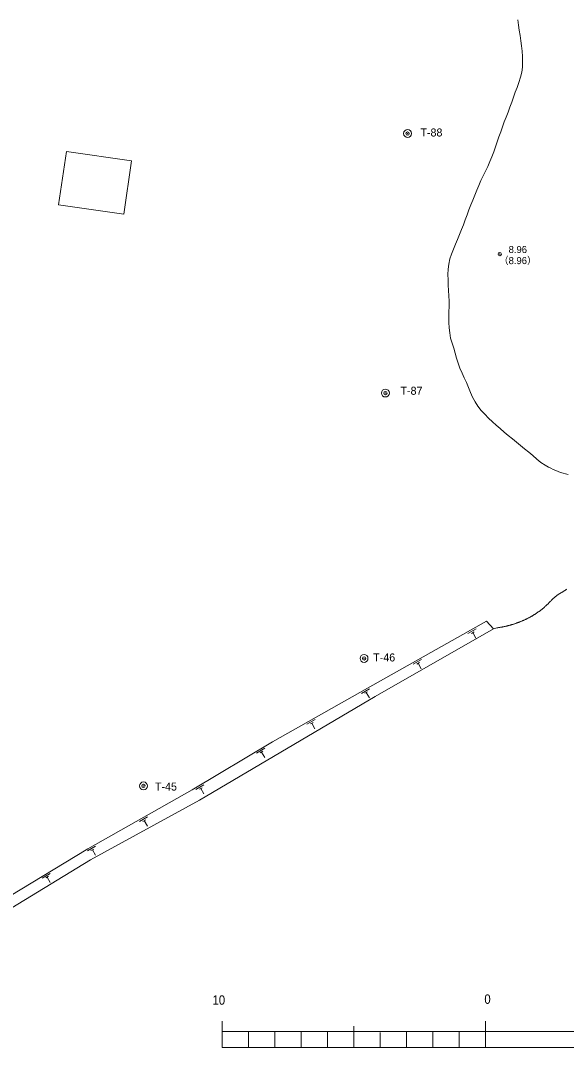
# Model space of a CAD drawing. Units: millimetres, scale not verified. Extents: x 13490 to 141534, y 7000 to 96571.
# Drawn here: x 47164 to 67902, y 7919 to 46899 of the extents above; entities that cross this region are included whole.
import ezdxf
from ezdxf.enums import TextEntityAlignment as Align

# ---------------------------------------------------------------- set-up
doc = ezdxf.new("R2010")
doc.units = ezdxf.units.MM
doc.header["$LTSCALE"] = 250
doc.header["$PDMODE"] = 32
doc.header["$PDSIZE"] = 125
doc.layers.add('0平面図-0通り芯', color=6, linetype='Continuous', lineweight=13)
doc.styles.add('MS-ゴシック-5.0-1.0', font='')
doc.styles.get('MS-ゴシック-5.0-1.0').set_extended_font_data('MS-ゴシック-5.0-1.0')

msp = doc.modelspace()

# ---------------------------------------------------------------- linework, layer by layer
at = {"layer": '0平面図-0通り芯'}
for p, q in [((66053.9, 46924.4), (66082.1, 46726.4)), ((66082.1, 46726.4), (66110.4, 46528.4)), ((66110.4, 46528.4), (66139.5, 46330.5)), ((66139.5, 46330.5), (66169.6, 46132.7)), ((66169.6, 46132.7), (66195.9, 45934.6)), ((66195.9, 45934.6), (66214, 45735.6)), ((66214, 45735.6), (66225.3, 45535.8)), ((66225.3, 45535.8), (66231.8, 45335.3)), ((66231.8, 45335.3), (66228.4, 45135.1)), ((66202.2, 44937.9), (66153.1, 44744.1)), ((66228.4, 45135.1), (66202.2, 44937.9)), ((66090.4, 44552.8), (66023.4, 44363)), ((66153.1, 44744.1), (66090.4, 44552.8)), ((65956.7, 44174), (65889.8, 43985.7)), ((66023.4, 44363), (65956.7, 44174)), ((65822.1, 43798.1), (65753.1, 43610.8)), ((65889.8, 43985.7), (65822.1, 43798.1)), ((65682.8, 43423.9), (65611.8, 43236.9)), ((65753.1, 43610.8), (65682.8, 43423.9)), ((65540.9, 43049.9), (65470.8, 42862.4)), ((65611.8, 43236.9), (65540.9, 43049.9)), ((65402.2, 42674.3), (65335.7, 42485.5)), ((65470.8, 42862.4), (65402.2, 42674.3)), ((65206.6, 42106.4), (65140.2, 41917.8)), ((65271.1, 42295.9), (65206.6, 42106.4)), ((65335.7, 42485.5), (65271.1, 42295.9)), ((65069.8, 41730.8), (64993.6, 41546.2)), ((65140.2, 41917.8), (65069.8, 41730.8)), ((64911.6, 41363.9), (64826.2, 41183)), ((64993.6, 41546.2), (64911.6, 41363.9)), ((64739.6, 41002.5), (64654.4, 40821.4)), ((64826.2, 41183), (64739.6, 41002.5)), ((64572.4, 40638.9), (64493.5, 40455.1)), ((64654.4, 40821.4), (64572.4, 40638.9)), ((64417.2, 40270.1), (64342.9, 40084.3)), ((64493.5, 40455.1), (64417.2, 40270.1)), ((64270.3, 39897.9), (64198.6, 39711)), ((64342.9, 40084.3), (64270.3, 39897.9)), ((64127.5, 39523.9), (64056.4, 39336.9)), ((64198.6, 39711), (64127.5, 39523.9)), ((63984.8, 39150.2), (63912.3, 38964)), ((64056.4, 39336.9), (63984.8, 39150.2)), ((63762.5, 38593.7), (63686.2, 38409)), ((63838.2, 38778.5), (63762.5, 38593.7)), ((63912.3, 38964), (63838.2, 38778.5)), ((63610.4, 38223.6), (63536.7, 38036.9)), ((63686.2, 38409), (63610.4, 38223.6)), ((63473.6, 37847.6), (63431.1, 37655)), ((63536.7, 38036.9), (63473.6, 37847.6)), ((63407.6, 37459.3), (63399.2, 37260.9)), ((63431.1, 37655), (63407.6, 37459.3)), ((63399.2, 37260.9), (63401.8, 37060.4)), ((63401.8, 37060.4), (63411.5, 36858.3)), ((63411.5, 36858.3), (63424.2, 36655)), ((63424.2, 36655), (63436, 36451)), ((63436, 36451), (63442.8, 36246.9)), ((63442.8, 36043.1), (63439, 35840)), ((63442.8, 36246.9), (63442.8, 36043.1)), ((63439, 35840), (63435.5, 35637.9)), ((63435.5, 35637.9), (63436.1, 35437.3)), ((63436.1, 35437.3), (63444.7, 35238.4)), ((63444.7, 35238.4), (63465.3, 35041.8)), ((63465.3, 35041.8), (63501.9, 34847.6)), ((63501.9, 34847.6), (63556.5, 34656.1)), ((63556.5, 34656.1), (63617.9, 34465.1)), ((63617.9, 34465.1), (63674.7, 34272.8)), ((63674.7, 34272.8), (63730, 34080.3)), ((63730, 34080.3), (63788.9, 33889.4)), ((63788.9, 33889.4), (63856.6, 33701.9)), ((63856.6, 33701.9), (63935.2, 33518.4)), ((63935.2, 33518.4), (64019.6, 33336.9)), ((64019.6, 33336.9), (64103.6, 33155)), ((64103.6, 33155), (64181, 32970.5)), ((64181, 32970.5), (64250.1, 32782.7)), ((64250.1, 32782.7), (64329.1, 32599.3)), ((64329.1, 32599.3), (64427.2, 32424.7)), ((64427.2, 32424.7), (64540.9, 32258.7)), ((64540.9, 32258.7), (64666.7, 32101.1)), ((64666.7, 32101.1), (64801.1, 31951.6)), ((64801.1, 31951.6), (64941.8, 31809.1)), ((64941.8, 31809.1), (65087.3, 31671.9)), ((65087.3, 31671.9), (65236.1, 31538.5)), ((65236.1, 31538.5), (65386.9, 31407.1)), ((65386.9, 31407.1), (65538.8, 31276.9)), ((65538.8, 31276.9), (65691.8, 31148)), ((65691.8, 31148), (65845.8, 31020.3)), ((65845.8, 31020.3), (66000.8, 30894)), ((66000.8, 30894), (66156.7, 30769.1)), ((66156.7, 30769.1), (66312.8, 30644.4)), ((66312.8, 30644.4), (66467.4, 30517.2)), ((66467.4, 30517.2), (66619.4, 30385.8)), ((66619.4, 30385.8), (66771.1, 30253.8)), ((66771.1, 30253.8), (66927.5, 30128.6)), ((66927.5, 30128.6), (67093.2, 30017.9)), ((67093.2, 30017.9), (67218.8, 29950.5)), ((67218.8, 29950.5), (67310.2, 29905.8)), ((67310.2, 29905.8), (67401.8, 29862)), ((67401.8, 29862), (67493.8, 29820.1)), ((67493.8, 29820.1), (67586.4, 29781)), ((67586.4, 29781), (67679.8, 29745.5)), ((67679.8, 29745.5), (67774.1, 29714.6)), ((67774.1, 29714.6), (67869.7, 29689.3)), ((67869.7, 29689.3), (67966.6, 29670.4)), ((67371.1, 24935.2), (67385.3, 24949.3)), ((67385.3, 24949.3), (67399.7, 24963.2)), ((67399.7, 24963.2), (67414.1, 24976.9)), ((67414.1, 24976.9), (67428.8, 24990.5)), ((67428.8, 24990.5), (67443.6, 25003.8)), ((67443.6, 25003.8), (67458.6, 25016.8)), ((67458.6, 25016.8), (67473.8, 25029.7)), ((67473.8, 25029.7), (67489.2, 25042.2)), ((67489.2, 25042.2), (67504.9, 25054.4)), ((67504.9, 25054.4), (67520.8, 25066.3)), ((67520.8, 25066.3), (67537, 25077.9)), ((67537, 25077.9), (67553.4, 25089.1)), ((67553.4, 25089.1), (67570.1, 25100.1)), ((67570.1, 25100.1), (67586.9, 25110.9)), ((67586.9, 25110.9), (67603.9, 25121.5)), ((67603.9, 25121.5), (67621, 25132)), ((67621, 25132), (67638.2, 25142.3)), ((67638.2, 25142.3), (67655.4, 25152.7)), ((67655.4, 25152.7), (67672.6, 25162.9)), ((67672.6, 25162.9), (67689.8, 25173.3)), ((67689.8, 25173.3), (67707, 25183.6)), ((67707, 25183.6), (67724.2, 25194)), ((67724.2, 25194), (67741.3, 25204.4)), ((67741.3, 25204.4), (67758.4, 25214.9)), ((67758.4, 25214.9), (67775.5, 25225.4)), ((67775.5, 25225.4), (67792.6, 25235.9)), ((67792.6, 25235.9), (67809.6, 25246.5)), ((67809.6, 25246.5), (67826.6, 25257)), ((67826.6, 25257), (67843.6, 25267.7)), ((67843.6, 25267.7), (67860.6, 25278.3)), ((67860.6, 25278.3), (67877.5, 25289)), ((67877.5, 25289), (67894.4, 25299.7)), ((67894.4, 25299.7), (67911.3, 25310.4)), ((66961.9, 24546.8), (66977.7, 24559.5)), ((66977.7, 24559.5), (66993.4, 24572.2)), ((66993.4, 24572.2), (67009, 24585)), ((67009, 24585), (67024.6, 24598)), ((67024.6, 24598), (67040, 24611.1)), ((67040, 24611.1), (67055.3, 24624.2)), ((67055.3, 24624.2), (67070.6, 24637.5)), ((67070.6, 24637.5), (67085.7, 24650.9)), ((67085.7, 24650.9), (67100.7, 24664.4)), ((67100.7, 24664.4), (67115.7, 24678)), ((67115.7, 24678), (67130.5, 24691.7)), ((67130.5, 24691.7), (67145.2, 24705.5)), ((67145.2, 24705.5), (67159.9, 24719.4)), ((67159.9, 24719.4), (67174.4, 24733.4)), ((67174.4, 24733.4), (67188.8, 24747.5)), ((67188.8, 24747.5), (67203.1, 24761.7)), ((67203.1, 24761.7), (67217.4, 24776.1)), ((67217.4, 24776.1), (67231.5, 24790.5)), ((67231.5, 24790.5), (67245.5, 24805)), ((67245.5, 24805), (67259.5, 24819.5)), ((67259.5, 24819.5), (67273.4, 24834.1)), ((67273.4, 24834.1), (67287.3, 24848.7)), ((67287.3, 24848.7), (67301.2, 24863.2)), ((67301.2, 24863.2), (67315.1, 24877.8)), ((67315.1, 24877.8), (67329, 24892.3)), ((67329, 24892.3), (67343, 24906.7)), ((67343, 24906.7), (67357, 24921)), ((67357, 24921), (67371.1, 24935.2)), ((66340.7, 24163.3), (66359.1, 24172.1)), ((66359.1, 24172.1), (66377.4, 24181)), ((66377.4, 24181), (66395.7, 24189.9)), ((66395.7, 24189.9), (66413.9, 24199)), ((66413.9, 24199), (66432.1, 24208.2)), ((66432.1, 24208.2), (66450.3, 24217.6)), ((66450.3, 24217.6), (66468.3, 24227)), ((66468.3, 24227), (66486.3, 24236.5)), ((66486.3, 24236.5), (66504.3, 24246.1)), ((66504.3, 24246.1), (66522.1, 24255.9)), ((66522.1, 24255.9), (66540, 24265.7)), ((66540, 24265.7), (66557.7, 24275.7)), ((66557.7, 24275.7), (66575.4, 24285.7)), ((66575.4, 24285.7), (66593, 24295.9)), ((66593, 24295.9), (66610.6, 24306.2)), ((66610.6, 24306.2), (66628.1, 24316.6)), ((66628.1, 24316.6), (66645.5, 24327.1)), ((66645.5, 24327.1), (66662.9, 24337.7)), ((66662.9, 24337.7), (66680.1, 24348.4)), ((66680.1, 24348.4), (66697.3, 24359.2)), ((66697.3, 24359.2), (66714.5, 24370.1)), ((66714.5, 24370.1), (66731.5, 24381.2)), ((66731.5, 24381.2), (66748.5, 24392.3)), ((66748.5, 24392.3), (66765.4, 24403.5)), ((66765.4, 24403.5), (66782.2, 24414.9)), ((66782.2, 24414.9), (66799, 24426.4)), ((66799, 24426.4), (66815.7, 24437.9)), ((66815.7, 24437.9), (66832.2, 24449.6)), ((66832.2, 24449.6), (66848.7, 24461.4)), ((66848.7, 24461.4), (66865.2, 24473.3)), ((66865.2, 24473.3), (66881.5, 24485.3)), ((66881.5, 24485.3), (66897.8, 24497.4)), ((66897.8, 24497.4), (66913.9, 24509.6)), ((66913.9, 24509.6), (66930, 24521.9)), ((66930, 24521.9), (66946, 24534.3)), ((66946, 24534.3), (66961.9, 24546.8)), ((65134.4, 23804.9), (65258.6, 23844.3)), ((65258.6, 23844.3), (65278.3, 23847.6)), ((65278.3, 23847.6), (65298, 23850.9)), ((65298, 23850.9), (65317.7, 23854.1)), ((65317.7, 23854.1), (65337.4, 23857.5)), ((65337.4, 23857.5), (65357.1, 23860.8)), ((65357.1, 23860.8), (65376.8, 23864.2)), ((65376.8, 23864.2), (65396.5, 23867.7)), ((65396.5, 23867.7), (65416.2, 23871.2)), ((65416.2, 23871.2), (65435.9, 23874.7)), ((65435.9, 23874.7), (65455.6, 23878.4)), ((65455.6, 23878.4), (65475.2, 23882.1)), ((65475.2, 23882.1), (65494.9, 23885.9)), ((65494.9, 23885.9), (65514.6, 23889.9)), ((65514.6, 23889.9), (65534.2, 23893.9)), ((65534.2, 23893.9), (65553.9, 23898.1)), ((65553.9, 23898.1), (65573.6, 23902.3)), ((65573.6, 23902.3), (65593.2, 23906.7)), ((65593.2, 23906.7), (65612.8, 23911.2)), ((65612.8, 23911.2), (65632.4, 23915.8)), ((65632.4, 23915.8), (65652, 23920.5)), ((65652, 23920.5), (65671.6, 23925.3)), ((65671.6, 23925.3), (65691.2, 23930.2)), ((65691.2, 23930.2), (65710.8, 23935.3)), ((65710.8, 23935.3), (65730.3, 23940.4)), ((65730.3, 23940.4), (65749.9, 23945.7)), ((65749.9, 23945.7), (65769.4, 23951.1)), ((65769.4, 23951.1), (65788.9, 23956.6)), ((65788.9, 23956.6), (65808.3, 23962.2)), ((65808.3, 23962.2), (65827.8, 23967.9)), ((65827.8, 23967.9), (65847.2, 23973.7)), ((65847.2, 23973.7), (65866.6, 23979.6)), ((65866.6, 23979.6), (65886, 23985.6)), ((65886, 23985.6), (65905.3, 23991.8)), ((65905.3, 23991.8), (65924.6, 23998)), ((65924.6, 23998), (65943.9, 24004.4)), ((65943.9, 24004.4), (65963.2, 24010.9)), ((65963.2, 24010.9), (65982.4, 24017.5)), ((65982.4, 24017.5), (66001.6, 24024.1)), ((66001.6, 24024.1), (66020.8, 24030.9)), ((66020.8, 24030.9), (66040, 24037.9)), ((66040, 24037.9), (66059.1, 24044.9)), ((66059.1, 24044.9), (66078.1, 24052)), ((66078.1, 24052), (66097.1, 24059.3)), ((66097.1, 24059.3), (66116.1, 24066.6)), ((66116.1, 24066.6), (66135.1, 24074.1)), ((66135.1, 24074.1), (66154, 24081.6)), ((66154, 24081.6), (66172.9, 24089.3)), ((66172.9, 24089.3), (66191.7, 24097.1)), ((66191.7, 24097.1), (66210.5, 24105)), ((66210.5, 24105), (66229.2, 24113)), ((66229.2, 24113), (66247.9, 24121.1)), ((66247.9, 24121.1), (66266.6, 24129.3)), ((66266.6, 24129.3), (66285.2, 24137.7)), ((66285.2, 24137.7), (66303.7, 24146.1)), ((66303.7, 24146.1), (66322.2, 24154.7)), ((66322.2, 24154.7), (66340.7, 24163.3))]:
    msp.add_line(p, q, dxfattribs=at)
at = {"layer": '0平面図-0通り芯', "color": 3}
for p, q in [((48609.7, 39907.3), (48905.5, 41934)), ((51381.2, 41572.7), (48905.5, 41934)), ((51085.5, 39546.1), (51381.2, 41572.7)), ((51085.5, 39546.1), (48609.7, 39907.3)), ((60344.7, 21557.2), (64869.7, 24099.4)), ((60638.3, 21235.8), (65134.4, 23804.9)), ((65134.4, 23804.9), (64869.7, 24099.4)), ((56734.8, 19523.5), (60344.7, 21557.2)), ((53965.5, 17310.6), (60638.3, 21235.8)), ((53684.2, 17693.2), (56734.8, 19523.5)), ((49718.4, 15456.1), (53684.2, 17693.2)), ((49821.6, 15038.1), (53965.5, 17310.6)), ((46006.9, 13219), (49718.4, 15456.1)), ((46234.9, 12862), (49821.6, 15038.1))]:
    msp.add_line(p, q, dxfattribs=at)
at = {"layer": '0平面図-0通り芯', "color": 4}
for p, q in [((64470.2, 23806.1), (64156.3, 23629.8)), ((64394.9, 23695), (64290.3, 23636.3)), ((64342.6, 23665.7), (64460.2, 23456.4)), ((62397.9, 22641.9), (62084.1, 22465.6)), ((62322.7, 22530.8), (62218.1, 22472.1)), ((62270.4, 22501.5), (62387.9, 22292.2)), ((60425, 21533.5), (60111.1, 21357.2)), ((60349.8, 21422.5), (60245.1, 21363.7)), ((60297.4, 21393.1), (60415, 21183.8)), ((58353.7, 20366.7), (58040.1, 20190)), ((58278.7, 20255.5), (58174.1, 20196.7)), ((58226.4, 20226.1), (58344.2, 20017)), ((56437.8, 19275.4), (56129.2, 19090.2)), ((56365.8, 19162.2), (56262.9, 19100.5)), ((56314.4, 19131.3), (56437.8, 18925.5)), ((54132.4, 17892.2), (53823.8, 17706.9)), ((54060.4, 17779), (53957.5, 17717.2)), ((54009, 17748.1), (54132.4, 17542.3)), ((51993, 16670.3), (51679.4, 16493.4)), ((51917.9, 16559), (51813.4, 16500.1)), ((51865.7, 16529.5), (51983.6, 16320.5)), ((50015.2, 15564.9), (49706.9, 15379.1)), ((49943.4, 15451.6), (49840.7, 15389.6)), ((49892, 15420.6), (50015.9, 15215.1)), ((48294.8, 14527.9), (47986.4, 14342)), ((48222.9, 14414.5), (48120.2, 14352.6)), ((48171.6, 14383.6), (48295.4, 14178)), ((54820.1, 7918.6), (54820.1, 8918.6)), ((54820.1, 7918.6), (54820.1, 8918.6)), ((59820.1, 7918.6), (59820.1, 8725.8)), ((64820.1, 7918.6), (64820.1, 8918.6)), ((54820.1, 8518.6), (104820.1, 8518.6)), ((55820.1, 7918.6), (55820.1, 8499.8)), ((56820.1, 7918.6), (56820.1, 8499.8)), ((57820.1, 7918.6), (57820.1, 8516)), ((58820.1, 7918.6), (58820.1, 8499.8)), ((60820.1, 7918.6), (60820.1, 8483.7)), ((61820.1, 7918.6), (61820.1, 8499.8)), ((62820.1, 7918.6), (62820.1, 8516)), ((63820.1, 7918.6), (63820.1, 8532.1))]:
    msp.add_line(p, q, dxfattribs=at)
at = {"layer": '0平面図-0通り芯', "color": 5}
msp.add_line((54820.1, 7918.6), (104820.1, 7918.6), dxfattribs=at)
at = {"layer": '0平面図-0通り芯', "color": 4}
for centre in [(61866.8, 42609.7), (61023.9, 32759.2), (60212.1, 22686.1), (51834.2, 17845.6)]:
    msp.add_circle(centre, 150, dxfattribs=at)
at = {"layer": '0平面図-0通り芯', "color": 7}
for p in [(61866.8, 42609.7), (65365.6, 38036.2), (61023.9, 32759.2), (60212.1, 22686.1), (51834.2, 17845.6)]:
    msp.add_point(p, dxfattribs=at)

# ---------------------------------------------------------------- texts
at = {"layer": '0平面図-0通り芯', "color": 4, "style": 'MS-ゴシック-5.0-1.0'}
for s, height, p in [('T-88', 303.8, (62353.7, 42406.4)), ('8.96', 268.1, (65704.4, 37993.7)), ('（8.96）', 268.1, (65338.1, 37572.2)), ('T-87', 303.8, (61596.5, 32602.6)), ('T-46', 303.8, (60560.3, 22480)), ('T-45', 303.8, (52271, 17578.2))]:
    msp.add_text(s, height=height, dxfattribs=at).set_placement(p, align=Align.BOTTOM_LEFT)
at = {"layer": '0平面図-0通り芯', "color": 7, "style": 'MS-ゴシック-5.0-1.0', "width": 0.9}
for s, p in [('10', (54456.3, 9433.1)), ('0', (64783.1, 9466.5))]:
    msp.add_text(s, height=357.4, dxfattribs=at).set_placement(p, align=Align.BOTTOM_LEFT)

doc.saveas('drawing.dxf')
